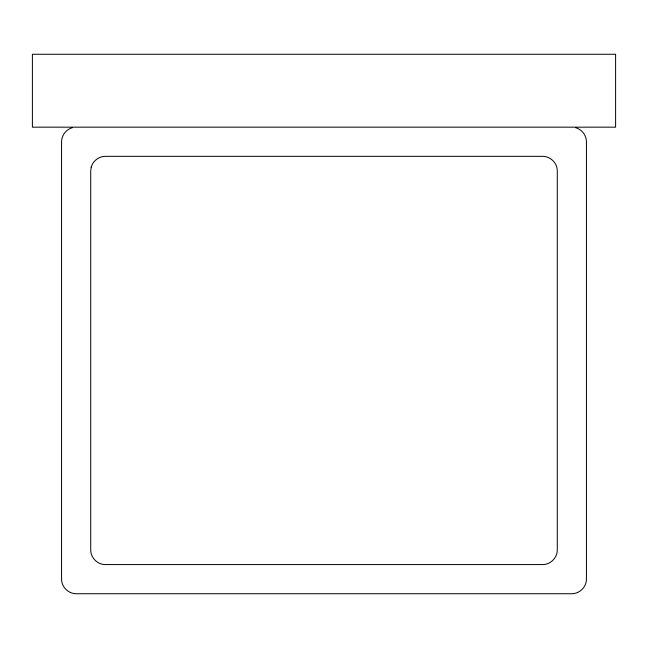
<?xml version="1.0" encoding="UTF-8"?>
<svg xmlns="http://www.w3.org/2000/svg" width="648" height="648" viewBox="0 0 648 648"><rect width="100%" height="100%" fill="white"/><g stroke="black" fill="none" stroke-linecap="round" stroke-linejoin="round"><path stroke-width="0.97" d="M72.365 127.664C66.153 129.373 61.592 135.302 61.56 141.75L61.56 579.15C61.511 586.95 68.34 593.779 76.14 593.73L571.86 593.73C579.66 593.779 586.489 586.95 586.44 579.15L586.44 141.75C586.408 135.302 581.847 129.373 575.635 127.664M91.214 167.135L90.72 170.91L90.72 549.99C90.671 557.79 97.5 564.619 105.3 564.57L542.7 564.57C550.5 564.619 557.329 557.79 557.28 549.99L557.28 170.91C557.329 163.11 550.5 156.281 542.7 156.33L105.3 156.33C98.852 156.362 92.923 160.923 91.214 167.135M615.6 54.27L32.4 54.27L32.4 127.17L615.6 127.17L615.6 54.27"/></g></svg>
